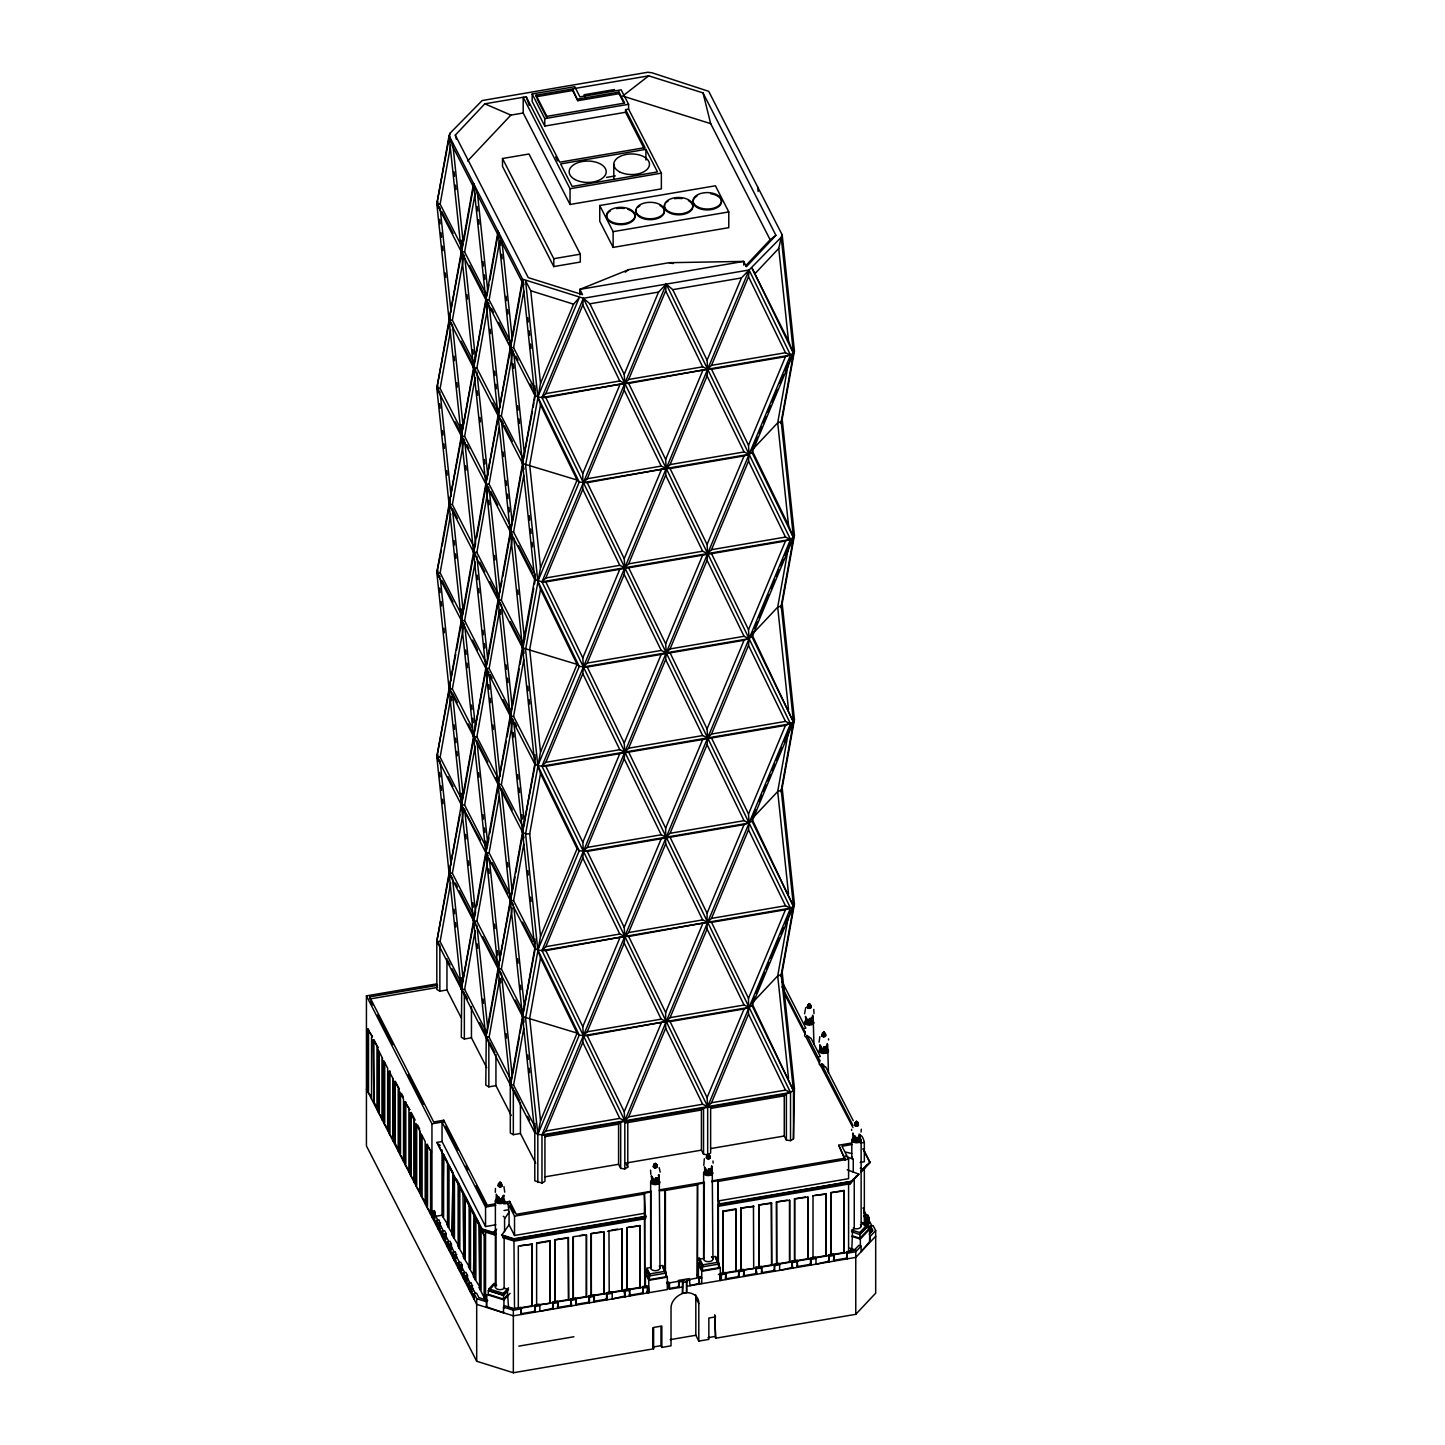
<?xml version="1.0" encoding="UTF-8"?>
<svg xmlns="http://www.w3.org/2000/svg" width="1445" height="1445" viewBox="0 0 1445 1445"><rect width="100%" height="100%" fill="white"/><g stroke="black" fill="none" stroke-linecap="round" stroke-linejoin="round"><path stroke-width="1.5" d="M851.629 1130.424L851.629 1129.358M690.042 1280.035L686.61 1280.631L686.61 1292.498L682.492 1293.203L683.015 1282.365L682.492 1281.336L679.042 1281.914L678.301 1280.469L689.301 1278.59L690.042 1285.689L699.272 1283.323L699.272 1277.669L689.102 1279.511M450.009 133.265L436.823 203.908L534.794 395.244L537.829 396.96L541.965 397.501L545.813 393.618L582.805 305.003L583.383 298.266L749.088 269.98L781.239 237.233L782.178 234.849L708.7 91.342L651.984 72.792L647.848 72.25L482.16 100.536L450.009 133.265L449.07 135.649L436.823 203.908L534.794 1132.645L534.794 1180.818L541.965 1183.058L544.928 1181.306L544.928 1135.12L786.387 1093.919L793.486 1090.722L794.425 1088.338L782.178 972.25L781.239 974.634L793.486 1090.722L793.486 1138.895L790.523 1140.647L786.387 1140.105L784.274 1136.005L784.274 1095.852L786.387 1093.919L786.387 1140.105M489.747 280.474L497.947 234.776L477.645 195.147L473.563 183.497L436.823 388.272L534.794 579.608L541.965 581.847L545.813 577.964L582.805 489.349L582.805 473.563L545.813 397.574L541.965 397.501L583.383 298.266L522.548 279.156L449.07 135.649L534.794 948.299L510.302 1084.816L510.302 1132.97L513.336 1134.686L520.435 1133.476L535.698 1163.297M512.668 337.01L522.44 282.624L502.137 242.977L498.055 231.326L436.823 572.617L534.794 763.953L537.829 765.651L541.965 766.193L545.813 762.328L582.805 673.695L583.383 666.958L582.805 657.909L545.813 581.92L541.965 581.847L666.235 284.123L672.756 289.65L707.075 360.184L707.671 369.216L707.075 375.971L670.083 464.586L666.235 468.469L587.23 482.684L579.246 482.07L577.097 480.029L540.52 404.871L537.829 396.96L525.583 280.872L530.767 290.752L540.52 383.322L525.583 465.218L537.829 581.305L540.52 589.217L577.097 664.375L579.246 666.416L587.23 667.03L744.067 640.261L752.05 636.92L794.425 535.3L782.178 419.195L781.239 421.597L793.486 537.684L781.239 605.943L793.486 722.03L781.239 790.289L793.486 906.376L781.239 974.634L777.699 975.881L751.942 1003.245L793.486 1090.722L752.05 1005.63L794.425 903.992L782.178 787.904L794.425 719.646L782.178 603.54L781.239 605.943L777.699 607.171L751.942 634.536L793.486 722.03L752.05 821.266L744.067 824.607L587.23 851.376L579.246 850.762L577.097 848.721L540.52 773.581L537.829 765.651L525.583 649.564L540.52 567.668L577.097 480.029L522.548 463.502L449.07 320.013L461.677 252.586M524.029 284.828L522.548 279.156L436.823 756.963L534.794 948.299L537.829 950.015L541.965 950.557L545.813 946.674L582.805 858.059L583.383 851.304L582.805 842.254L545.813 766.265L541.965 766.193L749.088 269.98L790.523 355.091L541.965 950.557L624.818 1120.76L624.818 1168.915L620.682 1168.373L618.586 1164.291L618.586 1124.138L620.682 1122.187L620.682 1168.373M782.178 234.849L794.425 350.936L752.05 452.574L749.088 454.326L583.383 482.612L587.23 478.728L624.222 390.114L624.818 383.358L624.222 374.327L589.903 303.793L583.383 298.266L790.523 723.782L624.818 1120.76L619.797 1118.394L545.813 1131.02L541.965 1134.903L541.965 1183.058M545.813 1131.02L582.805 1042.405L583.383 1035.65L582.805 1026.618L545.813 950.629L541.965 950.557L790.523 908.128L793.486 906.376L751.942 818.881L755.681 809.922M545.813 581.92L711.518 553.652L748.51 629.641L749.088 638.672L583.383 666.958L587.23 663.074L624.222 574.46L624.818 567.704L624.222 558.673L587.23 482.684M545.813 766.265L711.518 737.998L748.51 813.987L749.088 823.036L583.383 851.304L587.23 847.42L624.222 758.806L624.818 752.068L624.222 743.019L587.23 667.03M545.813 397.574L624.818 383.358L628.665 379.475L665.657 290.86L666.235 284.123L658.559 292.071L624.222 374.327M461.407 438.449L449.07 504.359L522.548 647.866L577.097 664.375L540.52 752.014L525.583 833.909L537.829 950.015L540.52 957.927L577.097 1033.085L579.246 1035.108L583.383 1035.65L587.23 1031.784L624.222 943.151L624.818 936.414L624.222 927.365L587.23 851.376M545.813 577.964L619.797 565.338L624.818 567.704L628.665 563.839L665.657 475.206L666.235 468.469L665.657 459.42L628.665 383.431L624.818 383.358L619.797 380.992L545.813 393.618M545.813 762.328L619.797 749.702L624.818 752.068L628.665 748.185L665.657 659.57L666.235 652.815L665.657 643.766L628.665 567.777M545.813 950.629L624.818 936.414L628.665 932.531L665.657 843.916L665.657 828.13L628.665 752.141M752.05 1005.63L749.088 1007.382L583.383 1035.65L587.23 1035.722L624.222 1111.711L624.818 1120.76L628.665 1116.877L665.657 1028.262L665.657 1012.475L628.665 936.486L624.818 936.414L619.797 934.048L545.813 946.674M587.23 663.074L661.214 650.449L666.235 652.815L670.083 648.931L707.075 560.317L707.671 553.58L707.075 544.53L670.083 468.541L666.235 468.469L661.214 466.103L587.23 478.728M587.23 847.42L661.214 834.795L666.235 837.161L670.083 833.295L707.075 744.663L707.671 737.925L707.075 728.876L670.083 652.887M628.665 383.431L707.671 369.216L711.518 365.35L748.51 276.717L749.088 269.98L741.411 277.946L707.075 360.184M587.23 1035.722L666.235 1021.525L670.083 1017.641L707.075 929.027L707.075 913.222L670.083 837.233M628.665 563.839L702.649 551.213L707.671 553.58L711.518 549.696L748.51 461.081L749.088 454.326L748.51 445.277L711.518 369.288L707.671 369.216L702.649 366.849L628.665 379.475M628.665 748.185L702.649 735.559L707.671 737.925L711.518 734.042L748.51 645.427L749.088 638.672L744.067 636.306L670.083 648.931M628.665 936.486L707.671 922.271L711.518 918.388L748.51 829.773L749.088 823.036L744.067 820.67L670.083 833.295M703.534 1154.248L703.534 1108.062L701.439 1109.995L701.439 1150.148L703.534 1154.248L707.671 1154.79L707.671 1106.617L711.518 1102.734L748.51 1014.119L748.51 998.332L711.518 922.343L707.671 922.271L702.649 919.905L628.665 932.531M504.757 1192.161L503.944 1186.634M814.005 1013.668L813.77 1009.441M650.593 1170.161L650.828 1174.388M461.768 248.504L461.316 251.755L463.303 259.305L452.375 320.248L473.237 361.015M461.768 432.85L461.316 436.101L463.303 443.651L452.375 504.594L473.237 545.379M474.231 362.966L474.556 371.618M486.261 296.333L485.809 299.585L487.796 307.135L476.868 368.096L497.73 408.863M461.768 617.196L461.316 620.447L463.303 627.997L452.375 688.958L472.334 727.955M474.014 548.937L474.556 555.964M486.261 480.679L485.809 483.93L487.796 491.481L476.868 552.442L497.73 593.209M498.507 412.421L499.049 419.447M510.753 344.163L510.302 347.414L512.289 354.964L501.361 415.925L522.223 456.692M461.768 801.541L461.316 804.793L463.303 812.361L452.375 873.304L473.237 914.071M474.014 733.283L474.556 740.31M486.261 665.025L485.809 668.276L487.796 675.845L476.868 736.787L497.387 776.886M498.507 596.767L499.049 603.793M510.753 528.509L510.302 531.76L512.289 539.328L501.361 600.271L522.223 641.038M534.993 385.959L534.794 395.244L436.823 941.309L436.823 989.482L439.858 991.18L446.957 989.97L461.208 1017.804M486.712 1067.62L471.449 1037.799L464.351 1039.027L461.316 1037.311L461.768 985.887M474.014 917.647L474.556 924.674M486.261 849.389L485.809 852.622L487.796 860.19L476.868 921.133L497.73 961.9M498.507 781.131L499.049 788.157M510.753 712.873L510.302 716.124L512.289 723.674L501.361 784.617L522.06 825.059M523 644.614L524.029 653.519M511.205 1115.468L495.942 1085.647L488.843 1086.857L485.809 1085.141L486.261 1033.735M498.507 965.477L499.049 972.503M513.589 904.66L510.302 900.47L510.753 897.219M534.993 754.669L534.794 763.953L485.809 1036.986L488.843 1040.671L488.843 1086.857M510.753 1081.564L510.302 1084.816L513.336 1088.5L513.336 1134.686M523 1013.306L524.029 1022.229M534.993 939.015L534.794 948.299L535.463 947.378L522.548 1016.557L577.097 1033.085L540.52 1120.724L537.829 1134.361L537.829 1182.516M534.993 1123.361L534.794 1132.645L537.829 1134.361L544.928 1135.12M652.165 1177.314L651.388 1175.941L651.894 1183.04L657.276 1183.889L657.276 1177.783L655.542 1178.09L655.018 1179.824L655.018 1183.184L656.753 1182.895M657.276 1177.783L657.276 1182.877L659.245 1180.782L656.753 1181.866M704.582 1167.397L704.871 1174.008L710.236 1174.857L710.236 1168.752L708.502 1169.041L707.996 1174.153L706.099 1172.708L706.099 1169.348M710.236 1168.752L710.019 1169.8M805.587 1016.901L805.858 1023.512L811.241 1024.361L811.241 1018.255L809.507 1018.562L808.983 1020.296L808.983 1023.656L810.717 1023.367M811.241 1018.255L811.241 1023.349L813.21 1021.254L810.717 1022.337M820.092 1045.277L820.381 1051.87L825.763 1052.719L825.763 1046.614L824.029 1046.921L823.505 1048.655L823.505 1052.014L825.239 1051.725L827.226 1043.525M825.239 1051.725L825.763 1046.614M461.985 246.878L440.129 204.16L450.677 145.385M535.463 1127.768L513.589 1085.069L510.302 1084.816L436.823 388.272L450.009 317.611L449.07 320.013L450.063 323.788M463.701 241.333L473.057 189.132M461.985 431.224L440.129 388.506L450.677 329.731M486.477 294.708L464.622 251.99L475.152 193.233M510.97 1079.939L489.114 1037.221L485.809 1036.986L436.823 572.617L441.321 550.4M442.116 546.011L450.009 501.975L449.07 504.359L450.063 508.134M464.622 440.291L461.316 436.101L473.111 373.243M473.49 371.058L474.231 366.922L473.563 367.843L475.766 370.642M476.868 368.096L473.563 367.843L486.17 300.415M488.193 289.181L488.97 284.828M461.985 615.57L440.129 572.852L450.677 514.095M486.477 479.054L464.622 436.354L475.152 377.56M510.97 342.537L489.114 299.837L499.645 241.062M464.351 1039.027L464.351 992.823L461.316 989.139L436.823 756.963L450.009 686.321L449.07 688.705L450.063 692.48M524.029 837.883L522.548 832.212L449.07 688.705L455.753 654.35M456.53 649.997L461.605 621.693M463.701 610.043L473.075 557.788M476.706 537.522L485.954 485.99M489.114 488.121L485.809 483.93L498.724 414.751L498.055 415.672L500.259 418.472M501.361 415.925L498.055 415.672L509.453 354.964M509.85 352.779L510.97 346.493L508.875 342.393M461.985 799.916L440.129 757.216L451.057 696.255L451.526 700.68M486.477 663.399L464.622 620.7L475.152 561.924M510.97 526.883L489.114 484.183L499.247 427.648M535.463 390.367L513.589 347.667L523.758 291.077M450.063 876.826L449.07 873.051L460.034 814.763M460.829 810.41L461.605 806.057M463.701 794.389L474.231 735.613L473.563 736.535L475.766 739.334M476.868 736.787L473.563 736.535L486.098 669.541M488.193 657.872L498.724 599.097L498.055 600.018L500.259 602.818M501.361 600.271L498.055 600.018L501.993 580.908M502.77 576.555L510.97 530.839L508.839 526.648M512.686 521.338L522.476 466.699M524.029 469.173L522.548 463.502L532.374 411.536M533.169 407.165L533.946 402.794M534.343 400.608L535.463 394.322L533.295 390.096M461.985 984.28L440.129 941.562L450.677 882.787M486.477 847.763L464.622 805.046L475.152 746.27M510.97 711.247L489.114 668.529L499.645 609.754M486.477 1032.109L464.622 989.391L461.316 989.139L535.463 574.731L513.589 532.013L523.74 475.423M540.52 404.871L529.701 465.145L540.52 567.668M461.316 989.139L474.231 919.959L473.563 920.88L475.766 923.68M476.724 906.123L486.098 853.887M488.193 842.218L488.97 837.865M489.747 833.512L498.724 783.443L495.743 777.627M500.259 787.164L498.055 784.382L506.292 741.303M507.069 736.95L510.97 715.185L503.023 699.651M512.668 705.702L519.315 668.692M520.092 664.339L533.765 588.151M534.542 583.87L535.463 578.668L534.794 579.608L498.055 231.326L499.049 235.101M464.622 989.391L475.152 930.616M510.97 895.593L489.114 852.875L499.266 796.285M535.463 759.077L513.589 716.359L523.758 659.769M540.52 589.217L529.701 649.509L540.52 752.014M488.193 1026.564L498.724 967.789L498.055 968.728L500.259 971.528M522.223 1009.748L501.361 968.963L498.055 968.728L510.97 899.549L510.302 900.47L513.589 900.705L535.463 943.422M512.668 890.048L515.016 876.989M515.793 872.635L523.216 831.29L522.548 832.212L525.583 833.909L529.701 833.855L540.52 773.581M522.548 832.212L535.463 763.032L534.794 763.953L473.563 183.497L474.556 187.272M489.114 1037.221L499.645 978.464M501.361 968.963L512.289 908.02M513.589 900.705L523.758 844.115M512.668 1074.412L519.315 1037.402M520.092 1033.049L523.216 1015.636L522.548 1016.557L449.07 873.051L450.009 870.667L436.823 941.309L534.794 1132.645L535.734 1132.23M513.589 1085.069L523.758 1028.461M540.52 957.927L529.701 1018.201L540.52 1120.724M788.518 362.55L777.699 422.825L788.518 525.348L793.486 537.684L788.518 546.896L777.699 607.171L788.518 709.694M781.384 423.602L794.425 350.936M781.384 607.948L794.425 535.3M788.518 731.242L777.699 791.535L788.518 894.04M788.518 915.606L777.699 975.881L788.518 1078.385M781.384 976.657L794.425 903.992M495.454 1188.422L495.328 1192.306M703.733 1183.094L697.339 1184.178L697.339 1277.326L698.405 1277.145L698.405 1264.718L699.38 1264.556L699.813 1259.119L703.733 1258.45L704.329 1182.209L659.444 1189.867M861.057 1132.049L861.31 1129.213M577.097 848.721L540.52 936.36L525.583 1018.273L537.829 1134.361L579.246 1035.108L537.829 950.015L579.246 850.762L537.829 765.651L579.246 666.416L537.829 581.305L579.246 482.07L537.829 396.96L579.246 297.724L573.557 304.173L540.52 383.322M789.512 360.708L793.486 353.339L788.518 341.002L778.747 248.414L781.239 237.233L793.486 353.339L781.239 421.597L777.699 422.825L751.942 450.19L788.518 525.348M463.303 243.519L461.316 251.755L464.622 255.946M463.303 612.21L461.316 620.447L464.622 624.637M510.302 900.47L512.289 892.233L501.361 788.573L512.289 809.922M485.809 1036.986L487.796 1028.75L476.868 925.089M781.185 423.313L782.178 419.195M781.185 607.659L782.178 603.54M781.185 792.023L782.178 787.904L781.239 790.289L777.699 791.535L751.942 818.881M781.185 976.368L782.178 972.25M794.425 719.646L789.512 729.4M793.486 1138.895L794.425 1088.338M657.276 1183.889L659.245 1181.793L658.739 1174.695L658.306 1175.67M659.245 1175.688L657.511 1181.071M710.236 1174.857L712.222 1172.744L711.699 1165.645L710.488 1173.051M812.704 1015.167L811.476 1019.195M582.805 473.563L619.797 384.948M582.805 657.909L619.797 569.294M624.222 558.673L661.214 470.058M665.657 459.42L702.649 370.805M582.805 842.254L619.797 753.64M624.222 743.019L661.214 654.404M665.657 643.766L702.649 555.151M707.075 544.53L744.067 455.916L749.088 454.326L744.067 451.96L670.083 464.586M748.51 445.277L785.484 356.662L793.486 353.339L752.05 268.228L788.518 341.002M751.942 450.19L754.073 445.078M754.778 443.38L757.379 437.149M759.113 433.012L761.696 426.799M763.43 422.644L766.031 416.431M767.765 412.295L770.348 406.063M772.082 401.927L777.265 389.5M779.866 383.268L783.334 374.977M785.05 370.841L787.651 364.628M582.805 1026.618L619.797 938.004M624.222 927.365L661.214 838.75M665.657 828.13L702.649 739.515M707.075 728.876L744.067 640.261M748.51 629.641L785.484 541.026L793.486 537.684L752.05 452.574M751.942 634.536L753.17 631.591M754.651 628.033L757.252 621.784M759.004 617.629L768.559 594.708M771.16 588.476L774.628 580.149M776.38 575.995L778.981 569.764M780.715 565.609L783.316 559.378M785.05 555.223L787.651 548.974M624.222 1111.711L661.214 1023.096M665.657 1012.475L702.649 923.861M707.075 913.222L744.067 824.607M748.51 813.987L785.484 725.372L793.486 722.03L752.05 636.92M759.131 801.65L761.732 795.436M763.448 791.3L766.049 785.087M767.783 780.932L770.366 774.737M772.1 770.582L774.683 764.369M776.417 760.233L781.601 747.806M784.202 741.61L787.651 733.319M628.665 1116.877L702.649 1104.251L707.671 1106.617L707.075 1097.586L744.067 1008.953L749.088 1007.382L744.067 1005.016L670.083 1017.641M748.51 998.332L785.484 909.718L790.523 908.128L541.965 397.501L790.523 355.091L785.484 352.724L711.518 365.35M751.942 1003.245L754.453 997.213M756.15 993.13L764.676 972.738M766.374 968.656L768.921 962.533M770.637 958.45L779.144 938.04M780.86 933.958L783.407 927.834M785.105 923.77L787.669 917.647M502.77 1196.767L503.835 1195.376L503.835 1201.481L499.013 1203.071L496.249 1200.289L496.249 1194.184L497.839 1197.417M859.197 1135.933L859.829 1135.282L858.944 1136.547M860.245 1162.43L864.345 1161.726L864.345 1142.417C862.25 1132.826 857.68 1133.44 857.806 1141.062L858.673 1136.782M825.239 1048.366L823.505 1048.655M789.512 913.764L793.486 906.376L752.05 821.266M503.835 1195.376L501.379 1198.537L501.379 1201.897L501.794 1199.097L502.246 1199.964M704.329 1158.745L703.787 1165.356M819.857 1036.625L819.08 1042.17M503.438 1196.171L502.499 1197.381M499.139 1184.286L499.139 1186.164L498.2 1185.532L499.988 1184.557L498.94 1184.503L499.988 1186.417L498.742 1186.58A1.879 1.084 0 0 1 498.2 1185.532L500.042 1182.118L501.397 1183.184L501.415 1186.526A1.879 1.084 0 0 1 499.591 1186.851L498.922 1183.889M501.415 1185.243L501.704 1186.309L499.988 1186.417M504.576 1231.573L504.576 1218.839L509.073 1212.084L507.917 1203.251L503.853 1203.938M509.073 1212.084L509.073 1224.818L501.632 1235.33L514.221 1239.702L645.481 1217.304L644.38 1193.209L650.792 1192.017L650.756 1267.5L646.836 1268.168L646.421 1273.587L645.427 1273.767L645.427 1286.176M805.714 1007.689L804.558 1013.812M852.965 1127.588L820.597 1065.543A4.66 2.691 0 0 1 819.261 1062.96L806.075 1037.185A4.66 2.691 0 0 1 804.739 1034.602L805.28 1031.748M819.622 1062.454L819.803 1060.106M856.217 1123.939C855.892 1123.704 853.561 1125.619 856.217 1124.499L856.47 1121.284L857.824 1122.35L857.842 1125.709A1.879 1.084 0 0 1 856.036 1126.016L855.169 1125.745A1.879 1.084 0 0 1 854.645 1124.698L855.458 1122.458L856.072 1124.174M857.842 1124.409L857.842 1125.709L855.169 1125.745L855.35 1123.072M461.985 250.816L461.316 251.755L464.622 251.99M510.97 346.493L510.302 347.414L513.589 351.623M461.985 435.18L461.316 436.101L464.622 436.354M535.463 394.322L534.794 395.244L522.548 279.156M486.477 483.009L485.809 483.93L489.114 484.183M474.231 551.267L473.563 552.189L475.766 554.988M510.97 530.839L510.302 531.76L512.505 534.56M461.985 619.526L461.316 620.447L464.622 620.7M486.477 667.355L485.809 668.276L489.114 672.485M510.97 715.185L510.302 716.124L513.589 720.314M461.985 803.872L461.316 804.793L480.517 840.051M498.724 783.443L498.055 784.382L501.361 784.617M486.477 851.701L485.809 852.622L488.013 855.422M498.688 1183.654L500.042 1182.118L500.44 1184.196L498.688 1183.654L498.688 1186.02M855.115 1125.185L856.47 1121.284L856.867 1123.361L855.006 1122.946M456.331 139.244L455.301 135.144L484.816 103.823L526.215 96.761L559.721 162.183L645.03 147.625L625.577 109.621L628.593 109.116L661.358 173.147L661.358 188.88L570.034 204.468L523.198 113.017L523.198 97.267L570.034 188.735L570.034 204.468M467.62 161.009L510.88 115.112L523.198 113.017M745.53 265.916L770.149 239.762L775.929 235.336L703.011 92.895L648.715 75.844L573.322 88.723M775.929 235.336L746.415 266.693L743.705 261.4L669.161 262.701L628.81 269.601L579.824 289.379L579.824 294.888M755.482 273.123L778.747 248.414M501.415 1186.526C502.101 1186.056 499.229 1181.576 501.343 1183.69L500.692 1186.309M500.476 1183.419L501.505 1184.629M500.44 1184.196L501.397 1183.184L499.645 1182.624M499.789 1185.333L499.591 1186.851M500.945 1185.406L501.867 1184.737M472.732 1210.711L483.334 1231.429L494.678 1234.987L493.431 1232.459L496.665 1229.225M494.678 1234.987L495.942 1233.651M645.481 1217.304L645.481 1218.731L514.221 1241.129L502.878 1237.57L504.142 1236.234M508.55 1289.536L503.33 1295.099L488.916 1290.566L488.916 1288.868L494.136 1283.323M504.142 1236.703L504.142 1288.254L507.249 1289.229L507.647 1294.72L503.51 1299.109L488.302 1294.341L488.302 1290.674L492.835 1286.411L492.835 1284.713L495.942 1285.689L495.942 1229.785M510.085 1293.365L503.926 1299.904L486.911 1294.575L486.513 1307.418L486.513 1301.782L487.76 1300.446L478.891 1297.664L476.579 1293.149L474.068 1293.582L474.068 1299.218M503.33 1295.099L503.33 1293.401L508.55 1287.856M503.51 1299.109L503.51 1295.443L507.647 1291.053M486.911 1306.984L503.51 1312.764L503.51 1307.111L504.757 1305.792L513.661 1308.574L520.814 1307.364L521.537 1314.444L520.814 1312.999M653.628 1179.391L651.388 1181.035L653.881 1179.933L653.122 1178.379L653.628 1182.751L653.628 1179.391L651.388 1175.941M651.388 1182.046L653.375 1178.921M653.122 1181.757L655.615 1180.655M807.845 1020.405L807.087 1022.211L808.983 1023.656M807.087 1022.211L809.579 1021.127L811.476 1022.554M811.241 1024.361L813.21 1022.265L813.21 1016.16M706.099 1171.696L706.84 1170.883L706.099 1172.708M823.505 1052.014L822.115 1051.581L822.368 1049.774L825.998 1050.912M710.236 1173.828L712.222 1171.732L710.488 1172.039M825.763 1052.719L827.732 1050.623L827.732 1044.518M855.115 1122.819L857.824 1122.35L856.867 1123.361M855.819 1122.566L854.645 1123.397M856.415 1125.601L856.722 1122.241L856.867 1125.745M856.903 1122.602L857.951 1123.795M856.036 1126.016L856.217 1124.499M857.12 1125.474L857.77 1122.873L856.524 1122.458M858.312 1123.903L857.842 1125.709M860.263 1134.542L859.396 1141.568L853.851 1141.749L852.676 1139.455L853.543 1138.534M853.851 1141.749L853.851 1135.644L856.307 1137.956L856.307 1141.333L854.266 1139.96L855.133 1139.039M853.471 1179.048L850.382 1182.335L719.122 1204.733L719.122 1206.16L850.382 1183.762L856.56 1175.778M863.171 1149.19L870.016 1162.557L861.003 1171.154L870.016 1162.557L863.171 1148.703M717.641 1179.933L718.382 1200.921L719.881 1203.83L852.171 1181.251L858.872 1174.153L847.185 1169.727M863.333 1169.655L870.016 1162.069M861.003 1172.473L867.181 1164.598M858.872 1174.153L850.382 1182.335L850.382 1183.762L848.594 1182.48L848.594 1252.291L851.846 1248.823L852.55 1230.309L854.248 1228.503L854.248 1178.65M867.596 1224.24L867.596 1225.938L859.757 1234.265L859.757 1232.567L867.596 1224.24L861.419 1222.307M852.333 1235.89L859.938 1238.275L859.938 1234.608L868.192 1225.83L862.502 1224.041M859.938 1238.275L868.192 1229.496L868.192 1225.83M860.353 1245.283L860.353 1239.087L869.601 1229.261L869.601 1241.688L861.094 1251.731L861.094 1246.096L858.8 1245.373L853.977 1250.485L846.481 1251.767L847.24 1258.866L846.481 1257.403M869.24 1234.265L872.852 1230.436L870.594 1226.028L873.123 1225.595L875.688 1230.598L875.688 1293.149L855.765 1314.318L715.618 1338.233L714.733 1315.149L715.618 1338.233M847.24 1253.212L855.765 1251.767L861.094 1246.096M869.601 1241.688L870.342 1236.27L875.688 1230.598M875.688 1236.252L855.765 1257.403L686.61 1286.267M496.484 1199.169L495.509 1200.253A4.66 2.691 0 0 0 496.827 1202.836L498.94 1203.504A4.66 2.691 0 0 0 503.42 1202.746L504.576 1201.517A4.66 2.691 0 0 0 503.257 1198.935M853.092 1138.19L851.936 1139.419A4.66 2.691 0 0 0 853.254 1142.002L855.386 1142.67A4.66 2.691 0 0 0 859.847 1141.911L861.003 1140.683A4.66 2.691 0 0 0 859.685 1138.1L858.691 1137.685M648.715 75.844L622.687 96.038L710.687 123.656L770.149 239.762M719.122 1204.733L852.171 1181.251M854.266 1139.96L854.699 1136.384M625.27 272.148L628.81 269.601M810.717 1019.989L808.983 1020.296M624.818 1168.915L627.78 1167.163L627.78 1120.977M707.671 1154.79L710.633 1153.038L710.633 1106.834M485.556 1230.399L483.334 1231.429L481.113 1229.045L493.431 1232.892M852.676 1139.455L853.11 1133.169M511.241 1084.4L510.302 1084.816L512.289 1076.579L501.361 972.918M808.297 1005.07L809.471 1004.799L808.405 1004.727C809.055 1014.173 810.717 1000.843 811.169 1007.255A1.879 1.084 0 0 1 810.266 1008.213L809.326 1008.375A1.879 1.084 0 0 1 807.665 1007.851L807.394 1006.027M823.614 1034.421L824.661 1034.494L823.614 1034.421L823.849 1036.733L824.625 1033.356L825.691 1035.631A1.879 1.084 0 0 1 824.788 1036.589L823.849 1036.733A1.879 1.084 0 0 1 822.187 1036.228L821.916 1034.385M655.127 1165.591L656.193 1165.663L655.127 1165.591L655.362 1167.903L656.138 1164.525L657.204 1166.783A1.879 1.084 0 0 1 656.301 1167.741L655.362 1167.903A1.879 1.084 0 0 1 653.718 1167.379L653.429 1165.555M709.387 1156.018L709.278 1158.709L706.406 1157.806L708.285 1154.103L710.181 1157.752A1.879 1.084 0 0 1 709.278 1158.709L708.339 1158.872A1.879 1.084 0 0 1 706.677 1158.348L707.183 1155.819M498.272 1201.662L499.862 1202.15L499.067 1198.79M644 148.275L625.577 112.276L544.783 126.058L532.157 101.421L532.157 93.979L574.749 86.7L579.951 96.869L621.169 89.843L628.593 104.311L628.593 109.116M577.819 100.698L572.617 90.529L536.059 96.779L536.059 95.189L572.617 88.958L577.819 100.698L619.056 93.672L623.752 102.83M614.54 89.554L584.087 94.756L585.984 98.459M577.819 99.127L619.056 92.083L624.692 103.083L546.896 116.359L536.059 95.189M532.157 93.979L544.783 118.616L628.593 104.311M502.499 158.517L528.996 154.001L580.294 254.175L580.294 262.051L553.778 266.584L502.499 166.392L502.499 158.517L553.778 258.709L553.778 266.584M645.915 149.359L560.606 163.917L572.148 186.477L657.457 171.919L645.915 149.359L645.915 160.016M606.539 177.392L615.299 175.911M570.034 188.735L661.358 173.147M599.747 205.515L715.419 185.791L728.786 211.927L728.786 227.66L613.132 247.402L599.747 221.266L599.747 205.515L613.132 231.652L613.132 247.402M613.132 231.652L728.786 211.927M553.778 258.709L580.294 254.175M589.903 303.793L658.559 292.071M672.756 289.65L741.411 277.946M711.518 369.288L785.484 356.662M670.083 468.541L744.067 455.916M711.518 549.696L785.484 537.07L790.523 539.437L541.965 1134.903L790.523 1092.474L790.523 1140.647M711.518 553.652L785.484 541.026M711.518 734.042L785.484 721.416L790.523 723.782L541.965 766.193L707.671 1106.617L790.523 908.128L785.484 905.762L711.518 918.388M711.518 737.998L785.484 725.372M711.518 922.343L785.484 909.718M715.618 1316.865L708.845 1318.021L708.845 1339.389L698.802 1341.104L698.802 1303.625A15.534 12.156 -27.1 0 0 684.912 1292.787A15.696 12.301 -27.1 0 0 671.022 1308.357L671.022 1345.837L661.846 1347.408L661.846 1326.04L653.61 1327.449L653.61 1348.817L513.336 1372.75L476.687 1361.244L366.434 1145.921L366.434 995.876L436.715 983.882M437.636 987.405L369.667 999.019L369.667 996.887L437.636 985.291M367.644 1029.183L372.431 1036.679L367.644 1029.183L367.644 1091.372L371.437 1096.954M373.894 1101.758L373.045 1039.714L377.849 1047.282L377.849 1109.471L373.894 1101.758L373.894 1039.569L377.849 1047.282M382.365 1057.939L382.365 1120.128L382.365 1057.939L378.427 1050.226L378.427 1112.415L383.232 1119.983M587.23 1031.784L661.214 1019.159L666.235 1021.525L670.083 1021.579L744.067 1008.953M809.092 1006.063C811.566 1005.792 807.195 1006.19 809.326 1008.375M811.169 1005.973L809.272 1003.625L807.394 1007.309L808.459 1007.725M810.519 1007.671C811.205 1005.756 808.821 1008.664 809.959 1004.203L808.044 1004.528L808.604 1008.014M392.896 1078.476L392.896 1140.665L392.896 1078.476L389.138 1071.142L389.138 1133.35L393.744 1140.52M395.226 1143.41L394.377 1081.384L399.073 1088.735L399.073 1150.924L395.226 1143.41L395.226 1081.221L399.073 1088.735M804.612 1028.37L805.84 1028.154L782.16 981.877M404.961 1102.047L409.748 1109.597L404.961 1102.047L404.961 1164.236L409.748 1171.787M823.614 1036.282L821.916 1035.686L823.993 1033.157L822.819 1033.428M822.313 1034.313L823.867 1032.922M822.711 1035.541L822.566 1032.886L823.794 1031.983L825.691 1034.331M823.126 1036.372L822.566 1032.886L824.481 1032.561C825.402 1039.641 825.438 1032.38 823.849 1036.733M387.585 1128.473L383.846 1123L383.846 1060.811L387.675 1068.307L387.675 1130.496M414.281 1120.254L414.281 1182.443L414.281 1120.254L410.344 1112.578L410.344 1174.767L415.149 1182.299M495.436 1203.811L487.308 1205.202L443.796 1120.218L433.699 1121.952L369.667 996.887M817.888 1056.945L820.363 1056.512L811.06 1038.359L807.051 1035.487L819.622 1060.323M366.434 995.876L431.947 1123.813L442.044 1122.079L485.556 1207.063L485.556 1226.534L495.816 1224.782M419.791 1131.038L419.791 1193.227L419.791 1131.038L415.835 1123.325L415.835 1185.514L420.658 1193.082M426.654 1144.44L431.459 1151.972L426.654 1144.44L426.654 1206.629L430.465 1212.247M485.556 1232.639L485.556 1300.211L484.165 1297.502L484.165 1235.367L436.986 1142.417L442.044 1141.55L485.556 1226.534M440.165 1145.741L439.515 1144.548M403.426 1159.414L399.651 1153.869L399.651 1091.679L403.534 1099.266L403.534 1161.455M711.518 1102.734L785.484 1090.108L790.523 1092.474L541.965 581.847L790.523 539.437L666.235 284.123M544.982 1136.691L618.586 1124.138M625.685 1122.928L701.439 1109.995M710.687 1108.423L784.274 1095.852M443.597 1154.429L442.802 1216.708L447.553 1224.294L447.553 1162.159L443.597 1154.429L443.597 1216.564M452.159 1234.969L452.953 1172.708L452.159 1234.969L458.444 1245.554L458.444 1183.419L458.444 1245.554M425.065 1201.698L421.254 1196.063L421.254 1133.873L425.191 1141.586L425.191 1203.775M544.982 1176.844L618.586 1164.291M625.685 1163.08L701.439 1150.148M710.687 1148.558L784.274 1136.005M657.204 1165.501L655.994 1163.731L654.079 1164.056L653.429 1166.856L655.127 1167.452M465.236 1196.695L464.441 1258.974L469.173 1266.506L469.173 1204.371L465.236 1196.695L465.236 1258.83M654.639 1167.542L654.459 1164.255L655.506 1166.187M707.418 1155.223L708.465 1155.277M653.826 1165.483L655.271 1164.435M707.075 1156.415L709.892 1155.91L710.181 1157.752L709.043 1158.258L708.971 1154.699L707.038 1155.025L707.472 1156.343M708.104 1156.56C710.651 1156.415 706.442 1156.415 708.104 1158.42M706.406 1156.506L706.804 1155.874M710.181 1156.452L709.116 1155.476L709.531 1158.168M709.152 1157.192L708.339 1158.872M655.362 1166.603C657.656 1166.115 654.025 1166.043 655.362 1167.903M708.339 1157.571L710.181 1157.752M653.826 1164.923L656.933 1164.959L656.066 1167.289L656.066 1165.429M498.688 1198.844L501.794 1200.109M435.216 1216.112L434.457 1210.874L431.947 1211.307L432.705 1218.424L435.216 1217.991M498.688 1199.874L500.205 1199.603M432.705 1212.789L435.216 1212.355M503.564 1202.421L509.67 1201.391L516.28 1214.288L651.37 1191.24M838.75 1145.217L845.361 1160.245L838.75 1145.217L850.96 1143.139M485.556 1207.063L495.725 1205.329M852.153 1144.494L841.983 1146.228L848.594 1159.143L848.594 1178.686L718.382 1200.921M860.281 1143.103L864.345 1142.417M436.318 1216.202L442.044 1215.227L442.802 1216.708M706.84 1171.913L708.574 1170.594M436.661 1226.155L436.661 1220.519L439.172 1220.086L440.617 1226.679M473.563 1276.784L474.357 1214.504L473.563 1276.784L478.71 1285.147M504.016 1210.513L507.917 1209.844M436.661 1220.519L438.106 1223.337L440.617 1222.922M712.132 1180.872L845.361 1158.131M659.281 1190.68L665.404 1190.409L665.404 1273.099M711.626 1181.739L718.02 1180.655L718.02 1260.184M440.617 1228.557L438.106 1228.991L438.106 1223.337M446.758 1224.439L452.953 1234.843M507.917 1203.251L514.528 1216.166L644.741 1193.931M665.404 1190.409L697.7 1184.9L697.339 1277.326M718.382 1181.36L848.594 1159.143M442.062 1231.05L444.572 1230.634L446.072 1233.542L446.072 1239.178L443.543 1239.611L443.543 1233.976L442.062 1231.05L442.062 1236.703M443.543 1233.976L446.072 1233.542M484.165 1235.367L480.264 1227.744L480.264 1289.879L484.165 1297.502M447.535 1241.779L450.063 1241.345L451.436 1244.037L451.436 1249.672L448.907 1250.106L448.907 1244.452L447.535 1241.779L447.535 1247.414L448.799 1247.198L444.807 1239.395L444.807 1233.759L448.799 1241.562M448.907 1244.452L451.436 1244.037M509.073 1224.818L514.528 1235.493L644.741 1213.258M501.632 1234.897L513.932 1238.762L646.24 1216.184M457.632 1245.68L463.791 1256.012L462.996 1194.022M646.24 1216.618L513.932 1239.196L501.632 1235.33M452.899 1257.872L452.899 1252.237L455.41 1251.803L456.855 1258.378M452.899 1252.237L454.344 1255.055L456.855 1254.621M520.272 1245.734L532.175 1244.199L532.175 1306.28L531.941 1243.748M550.057 1240.641L536.637 1242.935L536.637 1305.034L550.292 1303.191L550.057 1240.641L550.057 1302.74M539.491 1304.961L555.097 1302.378L554.862 1239.828L568.337 1237.534L568.571 1300.085L568.337 1237.534M579.626 1235.601L584.015 1234.843M570.811 1298.82L571.552 1305.901L570.811 1298.82L575.543 1298.025L576.284 1305.106L575.923 1298.73L591.312 1296.201L591.077 1233.651L601.608 1231.844M611.109 1230.237L617.503 1229.135M628.936 1227.184L640.117 1225.775L640.117 1287.874L639.882 1225.324M722.771 1211.127L723.006 1273.713L722.771 1211.127L735.74 1208.923L735.975 1271.51L735.74 1208.923M740.833 1208.056L753.694 1206.358L740.833 1208.056L741.068 1270.643L725.625 1273.189L725.625 1278.825L738.594 1276.603L738.594 1270.968M756.295 1267.951L756.295 1273.587L743.687 1275.736L743.687 1270.101L759.022 1267.572L758.788 1204.986L771.431 1202.818L771.666 1265.423L771.431 1202.818M774.285 1264.881L774.285 1270.516L761.641 1272.684L761.641 1267.03L776.651 1264.574L776.417 1201.987L787.218 1200.127M794.479 1261.015L794.479 1198.898L805.497 1197.02M814.962 1195.394L826.179 1193.985L826.179 1256.12L825.944 1193.534M844.006 1252.562L830.929 1254.802L830.929 1192.667L844.006 1190.445L844.241 1253.032L844.006 1190.445M532.175 1244.199L518.321 1246.06L518.321 1308.159L531.941 1305.828M536.872 1243.386L550.292 1241.111M554.862 1239.828L568.571 1237.986M571.19 1299.543L571.19 1305.196L557.716 1307.49L557.716 1301.837L573.304 1299.272L573.069 1236.721L586.435 1234.933L586.435 1297.032L586.435 1234.933M591.077 1233.651L603.956 1231.953L603.956 1294.034L603.956 1231.953M607.532 1231.339L622.018 1228.864L622.018 1290.963L622.018 1228.864M639.882 1287.405L626.751 1289.644L626.751 1227.564L640.117 1225.775M723.006 1211.596L735.975 1209.375M758.788 1204.986L771.666 1203.288M776.417 1201.987L789.62 1200.217L789.62 1262.352L789.62 1200.217M794.479 1198.898L807.936 1197.092L807.936 1259.227L807.936 1197.092M812.776 1195.774L826.179 1193.985M830.929 1192.667L844.241 1190.897M458.553 1266.235L455.59 1260.474L454.344 1260.69L454.344 1255.055M458.264 1262.731L460.792 1262.298L462.147 1264.935L462.147 1270.589L459.618 1271.004L459.618 1265.368L458.264 1262.731L458.264 1268.367M459.618 1265.368L462.147 1264.935M468.379 1266.651L474.357 1276.639M463.448 1272.864L465.976 1272.431L467.476 1275.375L467.476 1281.011L464.965 1281.444L464.965 1275.809L463.448 1272.864L463.448 1278.5M464.965 1275.809L467.476 1275.375M862.828 1208.146L864.074 1207.948L864.074 1213.583M468.758 1288.85L468.758 1283.214L471.269 1282.781L472.678 1289.301M865.284 1215.624L867.795 1215.209L869.222 1217.991L869.222 1223.626L866.711 1224.059L865.284 1221.278L865.284 1215.624L866.711 1218.424L866.711 1224.059M468.758 1283.214L470.167 1285.96L472.678 1285.526M866.711 1218.424L869.222 1217.991M478.855 1224.981L479.65 1286.989M865.284 1221.278L866.548 1221.061L863.749 1215.606M472.678 1291.18L470.167 1291.613L470.167 1285.96M659.281 1266.037L662.587 1265.477L663.002 1267.102M711.626 1257.114L715.546 1256.428L715.546 1258.125M646.981 1268.439L649.78 1273.894L665.513 1271.203L665.513 1272.9L662.731 1267.446M699.019 1257.583L702.74 1264.863L718.49 1262.171L718.49 1263.869L715.69 1258.414M646.529 1270.155L649.473 1275.917L666.073 1273.081L666.073 1276.748L649.473 1279.584L645.554 1271.907M698.531 1259.209L702.451 1266.868L719.032 1264.032L719.032 1267.698L702.451 1270.534L698.531 1262.876M645.12 1273.171L648.787 1280.306L667.337 1277.145L667.337 1289.554L513.336 1315.853L476.687 1304.347L366.434 1089.024M698.098 1264.122L701.746 1271.275L720.314 1268.114L720.314 1280.523L719.935 1274.147M755.934 1267.211L756.674 1274.309L755.934 1267.211L761.28 1266.308L762.021 1273.406L761.28 1271.943M791.86 1261.088L792.601 1268.186L791.86 1261.088L796.972 1260.221L797.712 1267.319L796.972 1265.856M624.258 1289.699L624.999 1296.779L624.258 1289.699L629.225 1288.85L629.966 1295.93L629.225 1294.503M554.862 1301.909L568.337 1299.615M575.255 1298.441L586.2 1296.562M593.191 1295.37L603.721 1293.582M608.977 1292.679L621.784 1290.493M722.771 1273.262L735.74 1271.04M740.833 1270.173L753.694 1268.475L753.459 1205.889M758.788 1267.12L771.431 1264.953M776.417 1264.104L789.385 1261.9M796.683 1260.654L807.701 1258.758M812.776 1257.909L825.944 1255.651M535.3 1305.756L521.175 1308.086L521.175 1313.722L534.794 1311.392L534.794 1305.756M607.532 1293.419L593.931 1295.659L593.931 1301.313L606.575 1299.145L606.575 1293.51M611.831 1292.607L625.324 1290.385M643.206 1287.332L629.605 1289.572L629.605 1295.226L642.736 1292.986L642.736 1287.332M667.572 1283.178L684.785 1280.234M718.382 1274.508L721.47 1273.984M779.252 1264.032L794.714 1261.485L794.714 1199.35M811.313 1258.649L797.333 1260.943L797.333 1266.579L810.555 1264.321L810.555 1258.685M815.612 1257.818L829.502 1255.542M503.51 1307.111L513.336 1310.2L521.537 1308.791M539.852 1305.666L539.13 1304.239L534.415 1305.034L535.156 1306.479L539.852 1305.666L539.852 1311.319L552.911 1308.303L552.911 1302.668M558.095 1302.559L557.355 1301.132L552.55 1301.945L553.29 1303.39L558.095 1302.559L558.095 1308.213L557.355 1306.768M571.552 1300.265L576.284 1299.452M594.31 1296.382L593.57 1294.937L588.693 1295.786L589.434 1297.213L594.31 1296.382L594.31 1302.017L593.57 1300.59M612.192 1293.329L611.452 1291.884L606.214 1292.787L606.936 1294.232L612.192 1293.329L612.192 1298.965L624.637 1296.075L624.637 1290.421M624.999 1291.144L629.966 1290.295M647.721 1287.26L646.999 1285.833L642.375 1286.61L643.097 1288.055L647.721 1287.26L647.721 1292.914L646.999 1291.469M669.45 1283.557L667.337 1283.919L666.597 1282.456L668.692 1282.112L669.45 1283.557L669.45 1289.211L682.492 1286.971M699.651 1278.41L701.746 1278.048L701.006 1276.585L698.91 1276.947L699.651 1284.045L698.91 1282.6M726.004 1273.912L725.245 1272.449L720.621 1273.244L721.362 1274.689L726.004 1273.912L726.004 1279.547L725.245 1278.102M744.049 1270.823L743.308 1269.378L738.214 1270.245L738.973 1271.69L744.049 1270.823L744.049 1276.477L743.308 1275.014M756.674 1268.674L762.021 1267.753M779.632 1264.754L778.891 1263.291L773.906 1264.14L774.664 1265.603L779.632 1264.754L779.632 1270.39L792.239 1267.464L792.239 1261.81M792.601 1262.533L797.712 1261.666M815.991 1258.541L815.251 1257.096L810.193 1257.963L810.934 1259.408L815.991 1258.541L815.991 1264.194L828.78 1261.214L828.78 1255.579M834.144 1255.452L833.404 1253.989L828.418 1254.856L829.159 1256.301L834.144 1255.452L834.144 1261.088L833.404 1259.643M683.015 1282.365L687.134 1281.661M575.923 1304.383L589.054 1302.144L589.054 1296.49M648.408 1292.011L647.36 1292.191L647.36 1286.538L648.408 1286.357L648.787 1292.733L648.787 1280.306M719.935 1279.8L721.001 1279.62L721.001 1273.966M518.809 1346.144L573.918 1336.751M670.173 1339.641L695.822 1335.27L698.802 1341.104M652.725 1327.865L652.725 1347.083L660.979 1345.674L661.846 1347.408M707.96 1337.655L714.733 1336.499M854.266 1136.583L852.676 1133.35M499.862 1198.79L497.423 1196.478L497.423 1202.583M440.129 204.16L436.823 203.908L440.129 208.116L451.057 311.777M489.114 299.837L485.809 299.585L487.796 291.348L477.645 195.147M452.375 320.248L449.07 320.013L451.273 322.813M513.589 347.667L510.302 347.414L512.289 339.178L502.137 242.977M440.129 388.506L436.823 388.272L440.129 392.462M452.375 504.594L449.07 504.359L451.273 507.159M513.589 532.013L510.302 531.76L512.289 523.523L501.361 419.863L503.366 423.8M476.868 552.442L473.563 552.189L475.549 543.952L464.802 441.989M440.129 572.852L436.823 572.617L440.129 576.808M489.114 668.529L485.809 668.276L487.796 660.04L476.868 556.379M452.375 688.958L449.07 688.705L451.273 691.505M513.589 716.359L510.302 716.124L512.289 707.887L501.361 604.227M440.129 757.216L436.823 756.963L440.129 761.154L451.057 864.814M464.622 805.046L461.316 804.793L463.303 796.556L452.375 692.896L457.342 702.613M489.114 852.875L485.809 852.622L487.796 844.404L476.868 740.743L487.796 762.093M452.375 873.304L449.07 873.051L451.273 875.851M476.868 921.133L473.563 920.88L475.549 912.662L464.622 809.001M440.129 941.562L436.823 941.309L439.858 944.994L439.858 991.18M669.161 262.701L673.478 263.55M845.885 1152.171L851.719 1153.453M530.767 290.752L573.557 304.173M809.579 1020.098L810.97 1021.561M824.102 1048.474L825.492 1048.907M860.263 1139.635L858.222 1138.263L858.673 1140.159M858.222 1139.274L856.65 1137.757M860.245 1168.21L863.333 1169.168M851.52 1229.984L859.757 1232.567M851.52 1231.682L859.938 1234.608M851.846 1236.414L860.353 1239.087M849.714 1248.155L856.09 1250.16M498.561 1183.78L499.392 1183.401L498.2 1184.232M501.343 1184.99L501.343 1184.99A1.879 1.084 0 0 1 501.867 1186.038M497.839 1199.765L496.249 1199.26L497.423 1201.554M493.431 1232.459L481.113 1228.593L436.986 1142.417M483.334 1230.128L494.678 1233.687M507.647 1294.72L508.532 1307.418L514.528 1309.296L513.932 1238.762M488.916 1288.868L503.33 1293.401M488.302 1290.674L503.51 1295.443M474.068 1293.582L476.687 1298.694L486.513 1301.782M807.592 1023.223L807.592 1019.863L805.353 1016.413M822.115 1051.581L822.115 1048.221L819.875 1044.771M706.605 1173.701L706.605 1170.342L704.365 1166.91M821.374 1065.886C820.182 1061.894 824.589 1064.676 824.354 1066.934L825.583 1066.717L853.236 1120.706M845.162 1155.928L853.254 1159.323L853.254 1172.274M484.816 103.823L510.88 115.112M655.994 1163.731L654.079 1164.056L654.639 1165.176L655.326 1163.153L656.554 1164.833M489.114 303.775L485.809 299.585L486.477 298.663L484.219 294.256M709.531 1155.801L708.285 1154.103L707.616 1158.493M659.209 1167.668L660.148 1172.148M537.052 98.694L546.896 117.948L546.896 116.359M529.267 105.359L526.215 96.761M555.657 156.909L557.68 160.865M455.301 135.144L528.238 277.621L582.534 294.654L579.824 289.379L743.705 261.4L743.705 265.085M450.063 139.442L449.07 135.649L453.152 147.318L473.454 186.947M442.025 211.819L453.08 233.404M469.517 265.519L483.244 292.342M491.481 308.417L493.54 312.427M498.651 322.416L507.845 340.388M515.937 356.192L517.978 360.184M530.243 384.117L532.284 388.109M810.88 1005.431L811.169 1007.255M825.402 1033.789L825.691 1035.631M808.188 1007.183L808.297 1006.37A1.879 1.084 0 0 0 807.394 1007.309M812.704 1021.254L813.21 1022.265M827.226 1049.63L827.732 1050.623M461.099 341.237L472.244 363.002M492.691 402.956L496.683 410.759M504.359 425.751L512.361 441.375M781.98 986.809L805.1 1031.965M821.374 1063.755L852.965 1125.474M859.089 1137.341L861.13 1141.405M860.263 1140.647L859.089 1133.946M783.985 992.859L805.1 1034.078M863.749 1209.971L866.548 1215.426M867.957 1218.207L871.859 1225.812M455.211 421.904L460.07 431.423M466.861 444.699L468.884 448.654M490.812 491.481L497.821 505.154M518.611 545.74L532.482 572.852M457.342 518.267L452.375 508.55L463.068 610.007M479.848 562.213L484.816 571.913M489.783 581.631L497.73 597.164M510.302 621.693L522.223 644.994M828.418 1260.492L829.159 1261.937L829.159 1256.301M810.193 1263.598L810.934 1265.061L810.934 1259.408M442.116 580.691L453.044 602.041M472.569 640.171L477.536 649.889M490.108 674.418L492.095 678.301M514.583 722.247L516.587 726.131M773.906 1269.794L774.664 1271.239L774.664 1265.603M719.122 1206.16L718.382 1204.697L718.382 1265.964M468.27 723.963L473.237 733.681M738.214 1275.881L738.973 1277.344L738.973 1271.69M715.69 1256.716L718.49 1262.171M716.088 1258.288L719.032 1264.032M717.569 1262.749L720.314 1268.114M720.621 1278.879L721.362 1280.342L721.362 1274.689M659.245 1181.793L658.739 1174.695M699.019 1259.281L702.74 1266.543L702.74 1264.863M448.076 776.688L453.044 786.405M492.095 862.647L507.99 893.714M522.548 922.127L532.482 941.544M697.176 1274.761L699.001 1278.337M695.479 1294.594A15.534 12.156 -27.1 0 1 695.822 1297.791L698.802 1303.625M626.371 1164.435L627.78 1167.163M645.481 1218.731L644.741 1217.268L644.741 1287.08L644.38 1193.209M678.301 1286.104L679.042 1287.567L679.042 1281.914M662.731 1265.766L665.513 1271.203M663.129 1267.337L666.073 1273.081M665.513 1273.569L667.337 1277.145M668.692 1287.748L669.45 1289.211M455.356 883.076L457.342 886.959M459.329 890.842L473.237 918.027M482.829 936.739L497.73 965.856M515.269 1000.103L522.223 1013.686M646.981 1270.137L649.78 1275.592L649.78 1273.894M642.375 1292.264L643.097 1293.69L643.097 1288.055M608.977 1230.598L609.212 1293.149M652.725 1347.083L653.61 1348.817M448.004 960.907L450.045 964.881M452.086 968.854L460.214 984.749M465.38 994.81L467.403 998.802M479.614 1022.645L486.748 1036.571M489.855 1042.658L494.949 1052.592M514.348 1090.487L519.441 1100.422M527.588 1116.335L529.629 1120.308M606.214 1298.423L606.936 1299.868L606.936 1294.232M588.693 1301.421L589.434 1302.866L589.434 1297.213M510.609 1205.347L514.384 1212.734M552.55 1307.58L553.29 1309.025L553.29 1303.39M445.819 1126.305L457.957 1150.003M466.049 1165.826L468.072 1169.764M476.182 1185.586L486.297 1205.347M534.415 1310.687L535.156 1312.114L535.156 1306.479M370.679 1000.988L372.72 1004.961M377.795 1014.896L393.04 1044.663M408.285 1074.448L423.529 1104.215M456.584 1179.174L471.774 1208.833M452.953 1172.708L448.998 1164.995L448.998 1227.13M474.357 1214.504L470.51 1207.008L470.51 1269.143M476.814 1219.291L478.71 1222.994M401.475 1093.431L403.426 1097.225M415.149 1120.11L411.211 1112.433L411.211 1174.622M417.695 1125.095L419.664 1128.96M462.996 1256.157L464.441 1258.974M478.855 1287.134L480.264 1289.879M437.907 1220.303L433.952 1212.572L433.952 1218.207L436.932 1224.005M443.308 1230.851L439.37 1223.138L439.37 1228.774L443.308 1236.486M454.163 1252.02L450.172 1244.235L450.172 1249.889L453.17 1255.723M459.528 1262.515L455.59 1254.838L455.59 1260.474M464.712 1272.648L460.883 1265.152L460.883 1270.805L464.712 1278.283M470.022 1282.997L466.229 1275.592L466.229 1281.227L469.065 1286.791M475.333 1293.365L471.431 1285.743L471.431 1291.397L474.357 1297.104M748.51 276.717L785.484 352.724M665.657 290.86L702.649 366.849M707.075 375.971L744.067 451.96M748.51 461.081L785.484 537.07M582.805 305.003L619.797 380.992M624.222 390.114L661.214 466.103M665.657 475.206L702.649 551.213M707.075 560.317L744.067 636.306M748.51 645.427L785.484 721.416M582.805 489.349L619.797 565.338M624.222 574.46L661.214 650.449M665.657 659.57L702.649 735.559M707.075 744.663L744.067 820.67M748.51 829.773L785.484 905.762M582.805 673.695L619.797 749.702M624.222 758.806L661.214 834.795M665.657 843.916L702.649 919.905M707.075 929.027L744.067 1005.016M748.51 1014.119L785.484 1090.108M670.083 1021.579L707.075 1097.586M582.805 858.059L619.797 934.048M624.222 943.151L661.214 1019.159M665.657 1028.262L702.649 1104.251M582.805 1042.405L619.797 1118.394M497.803 1197.562L497.423 1196.478M853.851 1135.644L854.717 1140.827M828.473 1072.75L827.786 1049.341A4.66 2.691 0 0 0 827.01 1048.799M813.95 1044.392L813.264 1020.983A4.66 2.691 0 0 0 812.487 1020.441M712.945 1258.902L712.259 1171.48A4.66 2.691 0 0 0 711.5 1170.92M704.185 1171.588A4.66 2.691 0 0 0 703.625 1172.943L704.311 1174.279A4.66 2.691 0 0 0 708.411 1175.58L710.723 1175.182A4.66 2.691 0 0 0 712.945 1172.816M659.986 1267.933L659.299 1180.511A4.66 2.691 0 0 0 658.541 1179.969M652.887 1179.626A4.66 2.691 0 0 0 650.647 1181.992L651.334 1183.329A4.66 2.691 0 0 0 655.434 1184.611L657.746 1184.214A4.66 2.691 0 0 0 659.986 1181.847M703.011 92.895L710.687 123.656M828.527 1038.847L828.635 1039.912M712.999 1160.985L713.126 1163.099M757.686 187.019L758.155 191.481M527.786 317.593L528.256 322M529.177 330.833L529.647 335.24M530.586 344.054L531.038 348.462M513.824 353.754L524.535 455.265M500.277 241.08L500.747 245.505M501.668 254.32L502.137 258.727M506.093 296.225L506.563 300.632M507.484 309.465L507.954 313.872M513.21 363.797L513.679 368.204M517.635 405.702L518.105 410.109M519.026 418.942L519.496 423.349M529.231 515.612L529.701 520.074M530.64 528.978L531.11 533.422M532.049 542.345L532.519 546.788M489.331 305.925L500.042 407.436M513.824 538.172L524.535 639.629M477.175 206.49L477.645 210.898M478.566 219.712L479.036 224.138M482.991 261.617L483.461 266.043M484.382 274.857L484.852 279.264M490.126 329.189L490.596 333.596M494.533 371.094L495.003 375.519M495.942 384.334L496.412 388.741M503.077 452.032L503.546 456.457M506.111 480.842L506.581 485.267M507.52 494.136L507.99 498.561M508.929 507.43L509.381 511.855M517.635 590.048L518.105 594.455M527.786 686.285L528.256 690.71M529.177 699.524L529.647 703.932M529.701 833.855L540.52 936.36M453.152 147.318L463.068 241.279M464.856 258.185L475.549 359.606M476.868 372.033L487.796 475.694M489.295 489.981L500.042 591.782M513.824 722.518L524.535 823.975M454.091 171.883L454.543 176.29M455.482 185.123L455.952 189.53M461.298 240.249L461.768 244.675M467.024 294.599L467.494 299.007M472.84 349.726L473.31 354.151M477.193 390.891L477.645 395.316M479.993 417.442L480.444 421.868M484.418 459.492L484.888 463.917M488.717 500.313L489.187 504.72M494.533 555.44L495.003 559.865M500.277 609.79L500.747 614.197M506.093 664.917L506.563 669.342M507.484 678.157L507.954 682.564M513.228 732.543L513.697 736.986M517.671 774.701L518.141 779.144M519.08 788.013L519.55 792.456M521.88 814.637L522.349 819.08M527.786 870.649L528.256 875.056M530.586 897.11L531.038 901.517M452.375 324.204L463.303 427.864M489.331 674.689L500.042 776.146M513.824 906.864L524.535 1008.321M437.763 201.523L438.467 208.224M439.641 219.387L440.129 223.849M441.068 232.789L441.538 237.251M442.477 246.174L442.947 250.635M445.295 272.96L445.764 277.44M454.091 356.229L454.543 360.654M456.873 382.708L457.342 387.115M461.298 424.613L461.768 429.02M465.633 465.705L466.103 470.113M477.175 575.182L477.645 579.589M478.566 588.422L479.036 592.829M482.991 630.327L483.461 634.734M484.382 643.549L484.852 647.974M488.735 684.785L489.205 689.247M490.144 698.188L490.632 702.667M492.98 725.011L493.449 729.472M507.484 862.502L507.954 866.91M517.635 958.739L518.105 963.165M520.435 985.219L520.886 989.626M527.786 1054.995L528.256 1059.402M529.177 1068.216L529.647 1072.642M440.328 394.322L451.057 496.123M464.856 626.859L475.549 728.298M489.331 859.034L500.042 960.491M437.763 385.869L438.467 392.57M439.641 403.733L440.129 408.194M442.477 430.52L442.947 434.999M443.886 443.922L444.356 448.383M446.722 470.709L447.191 475.17M454.091 540.593L454.543 545M455.482 553.814L455.952 558.222M461.298 608.959L461.768 613.366M465.633 650.015L466.085 654.404M467.024 663.219L467.476 667.608M471.431 705.034L471.901 709.423M472.822 718.237L473.292 722.626M478.566 772.768L479.036 777.175M482.991 814.673L483.461 819.08M484.382 827.913L484.852 832.32M485.791 841.135L486.242 845.542M488.717 869.005L489.187 873.412M494.533 924.15L495.003 928.557M497.333 950.611L497.803 955.019M500.277 978.482L500.747 982.889M506.093 1033.627L506.563 1038.034M440.364 579.011L451.057 680.469M437.763 570.233L438.467 576.916M439.641 588.079L440.129 592.558M441.068 601.481L441.538 605.943M443.886 628.268L444.356 632.729M454.091 724.938L454.543 729.346M455.482 738.16L455.952 742.586M456.873 751.4L457.342 755.807M461.298 793.305L461.768 797.712M465.633 834.415L466.103 838.822M468.415 860.877L468.884 865.284M472.84 902.782L473.31 907.189M477.175 943.892L477.645 948.299M482.991 999.019L483.461 1003.426M452.375 877.26L463.303 980.92M437.763 754.579L438.467 761.28M439.641 772.443L440.129 776.904M441.068 785.827L441.538 790.289M442.477 799.23L442.947 803.691M454.091 909.284L454.543 913.692M455.482 922.524L455.952 926.931M461.298 977.651L461.768 982.058M870.594 1226.028L870.594 1231.664L871.859 1231.447L867.957 1223.843L867.795 1215.209M864.345 1167.921L864.345 1225.541M861.13 1139.979L861.13 1226.082M859.396 1135.463L859.396 1141.568M857.373 1122.711L857.373 1124.589M855.765 1251.767L855.765 1314.318M855.44 1136.149L855.44 1142.236M851.809 1140.123L851.809 1157.788M831.164 1193.136L831.164 1255.253M825.492 1046.559L825.492 1049.919M824.029 1046.921L824.029 1053.026M822.368 1049.774L822.368 1048.763L821.609 1050.587M822.187 1034.927L822.187 1036.228M820.381 1045.783L820.381 1051.87M813.011 1196.225L813.011 1258.36M810.103 1004.997L810.266 1008.213M809.507 1018.562L809.507 1024.649M807.665 1006.569L807.665 1007.851M806.852 1035.397L806.852 1037.51M805.858 1017.406L805.858 1023.512M776.651 1202.439L776.651 1264.574M759.022 1205.437L759.022 1267.572M741.068 1208.508L741.068 1270.643M712.222 1166.657L712.222 1172.744M708.502 1169.041L708.502 1175.146M706.677 1157.048L706.677 1158.348M704.871 1167.903L704.871 1174.008M703.625 1172.943L703.625 1259.047M702.451 1266.868L702.451 1270.534M701.746 1271.275L701.746 1283.684M695.822 1297.791L695.822 1335.27M686.61 1280.631L686.61 1292.498M682.492 1281.336L682.492 1293.203M678.68 1281.191L678.68 1286.845L669.071 1288.47L669.071 1282.835M665.043 1189.687L665.043 1268.547M660.979 1326.456L660.979 1345.674M656.536 1164.453L656.554 1167.217M655.542 1178.09L655.542 1184.196M653.881 1179.933L653.881 1180.944M653.718 1166.097L653.718 1167.379M651.894 1176.934L651.894 1183.04M650.647 1181.992L650.647 1268.078M649.473 1275.917L649.473 1279.584M626.986 1228.015L626.986 1290.114M625.577 109.621L625.577 112.276M619.056 92.083L619.056 93.672M613.818 164.513L613.818 179.451M591.312 1234.102L591.312 1296.201M573.304 1237.173L573.304 1299.272M572.617 88.958L572.617 90.529M555.097 1240.28L555.097 1302.378M544.783 118.616L544.783 126.058M520.435 1102.246L520.435 1133.476M514.528 1216.166L514.528 1235.493M513.336 1310.2L513.336 1372.75M509.67 1201.391L509.67 1203.504M503.926 1299.904L503.926 1308.195M502.968 1196.297L502.968 1202.403M502.878 1236.143L502.878 1237.57M500.277 1183.076L500.44 1186.562M499.013 1196.966L499.013 1203.071M495.942 1054.417L495.942 1085.647M495.382 1200.958L495.382 1287.043M481.059 1227.6L481.059 1289.753M476.687 1298.694L476.687 1361.244M475.857 1219.652L475.857 1279.584M475.062 1217.575L475.062 1279.728M471.449 1006.587L471.449 1037.799M469.715 1207.153L469.715 1269.288M459.817 1188.296L459.817 1248.245M459.022 1186.237L459.022 1248.372M454.434 1177.82L454.434 1237.751M453.64 1175.742L453.64 1237.895M448.203 1165.122L448.203 1227.257M446.957 958.757L446.957 989.97M443.796 1120.218L443.796 1122.35M442.044 1122.079L442.044 1141.55M442.044 1149.931L442.044 1215.227M434.457 1210.874L434.457 1216.527M431.947 1123.813L431.947 1216.961M430.592 1152.117L430.592 1214.306M427.521 1144.295L427.521 1206.485M422.103 1135.878L422.103 1195.918M416.702 1125.312L416.702 1185.352M408.899 1109.742L408.899 1171.931M405.81 1101.903L405.81 1164.092M400.5 1093.666L400.5 1153.724M398.206 1088.88L398.206 1151.069M389.987 1070.998L389.987 1133.187M384.713 1062.816L384.713 1122.855M379.294 1052.231L379.294 1112.271M376.982 1047.426L376.982 1109.616M371.564 1036.824L371.564 1099.013M368.511 1029.039L368.511 1091.228M710.597 193.72A14.233 8.218 0 0 1 720.314 204.991A14.233 8.218 0 0 1 699.398 208.568A14.233 8.218 0 0 1 696.942 196.05M627.6 209.236A14.233 8.218 0 0 1 632.657 221.013A14.233 8.218 0 0 1 611.921 222.891A14.233 8.218 0 0 1 610.476 210.807M616.762 208.586A14.233 8.218 0 0 1 624.132 208.477M659.986 205.497A14.233 8.218 0 0 1 654.224 219.333A14.233 8.218 0 0 1 636.342 209.525M637.678 207.52A14.233 8.218 0 0 1 639.864 205.786M688.434 200.638A14.233 8.218 0 0 1 682.654 214.474A14.233 8.218 0 0 1 664.772 204.666M666.109 202.679A14.233 8.218 0 0 1 668.294 200.927M674.58 198.724A14.233 8.218 0 0 1 681.95 198.597M504.576 1287.603A4.66 2.691 0 0 1 497.803 1289.337A4.66 2.691 0 0 1 496.665 1285.111M860.443 1224.746A4.66 2.691 0 0 1 859.396 1228.232A4.66 2.691 0 0 1 853.254 1228.105M503.257 1216.256A4.66 2.691 0 0 1 504.576 1218.839M853.254 1159.323A4.66 2.691 0 0 1 851.936 1156.741M857.77 1124.174A1.879 1.084 0 0 1 858.312 1125.203M813.95 1022.319A4.66 2.691 0 0 1 811.711 1024.686L809.399 1025.083A4.66 2.691 0 0 1 805.298 1023.801L804.612 1022.464A4.66 2.691 0 0 1 805.895 1020.531M809.724 1006.226A1.879 1.084 0 0 1 810.88 1006.713M828.473 1050.678A4.66 2.691 0 0 1 826.233 1053.044L823.921 1053.441A4.66 2.691 0 0 1 819.821 1052.159L819.134 1050.822A4.66 2.691 0 0 1 819.712 1049.467M821.916 1035.686A1.879 1.084 0 0 1 822.819 1034.728M824.246 1034.602A1.879 1.084 0 0 1 825.402 1035.09M711.5 1257.024A4.66 2.691 0 0 1 711.933 1260.654A4.66 2.691 0 0 1 705.702 1261.214A4.66 2.691 0 0 1 704.185 1257.692M706.406 1157.806A1.879 1.084 0 0 1 707.309 1156.849M708.736 1156.722A1.879 1.084 0 0 1 709.892 1157.21M659.787 1267.247A4.66 2.691 0 0 1 655.434 1270.697A4.66 2.691 0 0 1 650.792 1267.373M653.429 1166.856A1.879 1.084 0 0 1 653.953 1166.079M809.272 1003.625L808.604 1005.63L810.519 1005.305L809.272 1003.625M823.794 1031.983L823.126 1034.006L825.041 1033.681L823.794 1031.983M499.862 1201.138L499.013 1202.059L502.968 1201.373L499.862 1201.138M825.998 1049.901L825.763 1051.707L827.732 1049.612L825.998 1049.901M854.717 1139.816L853.851 1140.737L852.676 1138.443L854.717 1139.816M856.307 1140.304L855.44 1141.225L859.396 1140.557L856.307 1140.304M807.592 1022.211L805.858 1022.5L809.507 1023.638L807.592 1022.211M822.115 1050.569L820.381 1050.858L824.029 1051.996L822.115 1050.569M653.628 1181.739L651.894 1182.028L655.542 1183.166L653.628 1181.739M706.605 1172.69L704.871 1172.997L708.502 1174.135L706.605 1172.69M846.86 1252.49L833.783 1254.73L833.783 1260.365L846.86 1258.125L846.86 1252.49M574.929 179.505A18.532 10.693 0 0 0 605.708 174.267A18.532 10.693 0 0 0 582.443 161.497A18.532 10.693 0 0 0 574.929 179.505M619.363 171.72A17.828 10.296 0 0 0 648.986 166.663A17.828 10.296 0 0 0 626.588 154.38A17.828 10.296 0 0 0 619.363 171.72M610.982 221.518A14.233 8.218 0 0 0 634.644 217.491A14.233 8.218 0 0 0 616.762 207.683A14.233 8.218 0 0 0 610.982 221.518M640.37 216.515A14.233 8.218 0 0 0 664.032 212.469A14.233 8.218 0 0 0 646.15 202.661A14.233 8.218 0 0 0 640.37 216.515M668.818 211.656A14.233 8.218 0 0 0 692.462 207.61A14.233 8.218 0 0 0 674.58 197.82A14.233 8.218 0 0 0 668.818 211.656M697.465 206.761A14.233 8.218 0 0 0 721.109 202.733A14.233 8.218 0 0 0 703.227 192.926A14.233 8.218 0 0 0 697.465 206.761"/></g></svg>
